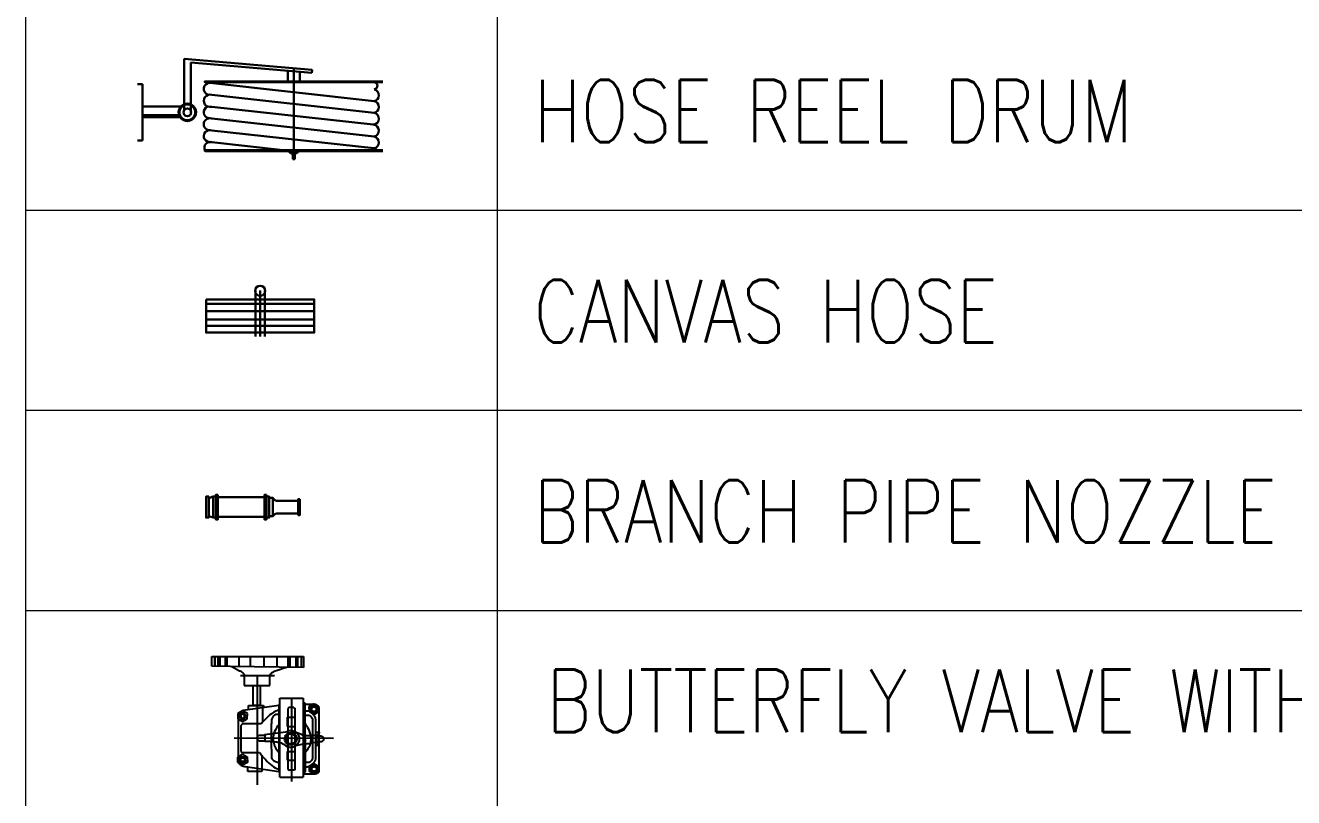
# Model space of a CAD drawing. Header units: millimetres. Extents: x -194958 to 83200, y -72620 to 64568.
# Drawn here: x -142246 to -136170, y -65842 to -62140 of the extents above; entities that cross this region are included whole.
import ezdxf
from ezdxf.enums import TextEntityAlignment as Align

# ---------------------------------------------------------------- set-up
doc = ezdxf.new("R2010")
doc.units = ezdxf.units.MM
doc.header["$LTSCALE"] = 200
doc.layers.add('_GD-P-LegendText&Table', color=7, linetype='Continuous', lineweight=15)
doc.layers.add('GD-M-FP-Fhs', color=1, linetype='Continuous', lineweight=30)
doc.layers.add('P', color=7, linetype='Continuous')
doc.styles.add('0177-OB-P-FF-B1-103$0$RINB-Romans', font='romans.shx', dxfattribs={"width": 0.8, "height": 2})
doc.styles.add('RINB-Romans', font='romans.shx', dxfattribs={"width": 0.8, "height": 2})

# ---------------------------------------------------------------- blocks, each defined once
blk = doc.blocks.new('0177-OB-P-FF-B1-103$0$Canvas hose')
for p, q in [((-70, -115.3), (-70, 115.3)), ((-54.3, -115.3), (-54.3, 115.3)), ((-36.4, -115.3), (-36.4, 115.3)), ((-22.9, -115.3), (-22.9, 115.3)), ((0, 10), (-98.5, 10)), ((0, 0), (-98.5, 0)), ((0, -10), (-98.5, -10))]:
    blk.add_line(p, q)
blk.add_lwpolyline([(-79.3, -115.3), (-79.3, 115.3), (-8.5, 115.3), (-8.5, -115.3)], close=True)
blk.add_circle((-97.8, 0), 10.7)
blk = doc.blocks.new('*U5043')
for p, q in [((-98.9, 200.1), (-98.9, 768)), ((-95.8, 200.1), (-95.8, 768)), ((-93.9, 215.3), (-35.5, 740.2)), ((-55.5, 221.3), (1.8, 740)), ((-17.8, 221.3), (39.2, 737.3)), ((19.9, 221.3), (77.7, 740.2)), ((57.7, 221.3), (115.1, 738.9)), ((120.8, 200.1), (120.8, 768)), ((123.9, 200.1), (123.9, 768)), ((-170.8, 133), (-135.8, 542.1)), ((-159.2, 154.5), (-126.4, 541)), ((-135.8, 542.1), (-126.4, 541)), ((-129.7, 502.5), (-98.9, 502.5)), ((128.9, 497.3), (123.9, 497.3)), ((128.9, 469.3), (128.9, 497.3)), ((133.8, 489.6), (128.9, 489.6)), ((133.8, 476.6), (133.8, 489.6)), ((150.1, 487.1), (133.8, 487.1)), ((150.1, 480.6), (150.1, 487.1)), ((-140.8, 484), (150.1, 483.9)), ((-129.8, 464.5), (-95.8, 464.5)), ((95.4, 221.3), (120.8, 449.3)), ((123.9, 469.3), (128.9, 469.3)), ((128.9, 476.6), (133.8, 476.6)), ((133.8, 480.6), (150.1, 480.6)), ((-5, 133), (-170.8, 133)), ((6.6, 154.5), (-159.2, 154.5)), ((-18.6, 0), (-18.6, 123)), ((9.3, 0), (9.3, 118.9)), ((15.5, 120.6), (15.5, 0)), ((-89.7, 0), (89.7, 0)), ((-89.7, -15.4), (-89.7, 0)), ((89.7, 0), (89.7, -15.5))]:
    blk.add_line(p, q)
for radius in [27.8, 25.3, 12.4]:
    blk.add_circle((0, 143.6), radius)
for centre, radius, start, end in [((-84.5, 739.3), 11.3, 7.6251, 179.1539), ((-54.5, 735.9), 19.4, 12.3738, 165.2553), ((-16.9, 736.3), 19, 11.0865, 168.744), ((20.5, 736.4), 19, 6.8899, 169.608), ((58.6, 735.8), 19.5, 11.5025, 175.6603), ((96.2, 736.3), 19, 7.0026, 169.0277), ((134.3, 735.8), 19.5, 134.1861, 171.6319), ((-74.7, 215.1), 19.3, 175.4765, 345.9382), ((-36.7, 215.7), 19.7, 161.9257, 16.7336), ((0.1, 215.3), 19.4, 199.7901, 350.3096), ((38.5, 215.4), 19.5, 161.8237, 344.3216), ((76, 215.2), 19.3, 160.8361, 11.529), ((113.5, 216.5), 18.8, 164.3264, 292.841), ((-97.4, 200.2), 1.57, 177.9628, 353.8782), ((122.3, 200.2), 1.57, 177.9628, 353.8782)]:
    blk.add_arc(centre, radius, start, end)
blk = doc.blocks.new('BRANCH PIPE')
for p, q in [((23, 34), (8.7, 28.9)), ((38.6, 31.9), (189, 31.9)), ((231.2, 20.2), (298.1, 20.2)), ((23, -34), (8.7, -28.9)), ((38.6, -31.9), (189, -31.9)), ((231.2, -20.2), (298.1, -20.2))]:
    blk.add_line(p, q)
for points in [[(8.7, 34), (8.7, -34), (0, -34), (0, 34)], [(38.6, 39.6), (38.6, -39.6), (31.5, -39.6), (31.5, 39.6)], [(196.1, 39.6), (196.1, -39.6), (189, -39.6), (189, 39.6)], [(303.9, 25.9), (303.9, -25.9), (298.1, -25.9), (298.1, 25.9)]]:
    blk.add_lwpolyline(points, close=True)
for points in [[(31.5, -34), (23, -34), (23, 34), (31.5, 34)], [(196.1, 34), (204.6, 34), (204.6, -34), (196.1, -34)], [(204.6, 29.7), (216.4, 29.7), (216.4, -29.7), (204.6, -29.7)]]:
    blk.add_lwpolyline(points)
for centre, start, end in [((231.8, 37.4), 206.7326, 271.8888), ((231.8, -37.4), 88.1112, 153.2674)]:
    blk.add_arc(centre, 17.2, start, end)
blk = doc.blocks.new('A$C53F569D6')
at = {"layer": 'P'}
for p, q in [((1.1, 47.4), (1.1, 307.4)), ((-146.8, 275.1), (-146.6, 276.1)), ((-146.8, 125.4), (-146.8, 275.1)), ((-146.6, 275.6), (-135.6, 282.3)), ((-146.6, 276.1), (-146.3, 277.2)), ((-146.3, 262.7), (-146.6, 275.6)), ((-146.3, 277.2), (-145.6, 278.4)), ((-146.1, 271.9), (-145.6, 273.8)), ((-145.6, 278.4), (-144.3, 279.6)), ((-145.6, 273.8), (-144.5, 275.8)), ((-144.5, 275.8), (-143.1, 277.3)), ((-144.3, 279.6), (-143.5, 280.1)), ((-143.5, 280.1), (-142.6, 280.7)), ((-143.1, 277.3), (-141.5, 278.7)), ((-142.6, 280.7), (-141.4, 281.2)), ((-142.6, 272.6), (-141.9, 274)), ((-141.9, 274), (-140.8, 275.2)), ((-141.5, 278.7), (-139.6, 279.8)), ((-141.4, 281.2), (-140, 281.6)), ((-140.8, 275.2), (-139.8, 276.1)), ((-140.1, 272.8), (-139.4, 273.6)), ((-140, 281.6), (-138.2, 281.7)), ((-139.8, 276.1), (-138.4, 276.8)), ((-139.6, 279.8), (-137.5, 280.5)), ((-139.4, 273.6), (-138.5, 274.3)), ((-138.5, 274.3), (-137.5, 274.9)), ((-138.4, 276.8), (-137, 277.3)), ((-138.2, 281.7), (-136.4, 281.7)), ((-137.5, 280.5), (-135.4, 280.7)), ((-137.5, 274.9), (-136.4, 275.2)), ((-137, 277.3), (-135.4, 277.5)), ((-136.4, 281.7), (-131.7, 281.7)), ((-136.4, 275.2), (-135.4, 275.2)), ((-135.6, 282.3), (-124.3, 275.9)), ((-135.4, 280.7), (-133.1, 280.5)), ((-135.4, 277.5), (-133.8, 277.3)), ((-135.4, 275.2), (-134.1, 275.2)), ((-134.1, 275.2), (-133.1, 274.9)), ((-133.8, 277.3), (-132.2, 276.8)), ((-133.1, 280.5), (-131, 279.8)), ((-133.1, 274.9), (-132.2, 274.3)), ((-132.2, 276.8), (-131, 276.1)), ((-132.2, 274.3), (-131.3, 273.6)), ((-131.7, 281.7), (-126.9, 281.7)), ((-131.3, 273.6), (-130.6, 272.8)), ((-131, 279.8), (-129.2, 278.7)), ((-131, 276.1), (-129.8, 275.2)), ((-129.8, 275.2), (-128.9, 274)), ((-129.2, 278.7), (-127.5, 277.3)), ((-128.9, 274), (-128.2, 272.6)), ((-127.5, 277.3), (-126.2, 275.8)), ((-126.9, 281.7), (-122.5, 281.7)), ((-126.2, 275.8), (-125.2, 273.8)), ((-125.2, 273.8), (-124.5, 271.9)), ((-124.3, 275.9), (-124.1, 263.1)), ((-122.5, 281.7), (-118.3, 281.7)), ((-118.3, 281.7), (-116.4, 281.7)), ((-116.4, 281.7), (-114.8, 281.7)), ((-114.8, 281.7), (-113.2, 281.7)), ((-113.8, 276.8), (-112.7, 278)), ((-113.2, 111.2), (-113.8, 276.8)), ((-113.2, 281.7), (-112, 281.7)), ((-112.7, 278), (-111.3, 278.9)), ((-112, 281.7), (-110.9, 281.7)), ((-111.3, 278.9), (-109.7, 280)), ((-110.9, 281.7), (-110.1, 281.7)), ((-110.1, 281.7), (-109.5, 281.7)), ((-109.4, 100.1), (-109.4, 289.6)), ((-53.4, 289.6), (-109.4, 289.6)), ((-81.4, 100.1), (-81.4, 299.7)), ((-53.4, 289.6), (-53.4, 100.1)), ((-52.3, 277.7), (-53.4, 278.4)), ((-51.6, 277.2), (-52.3, 277.7)), ((-50.9, 276.3), (-51.6, 277.2)), ((-50.7, 275.6), (-50.9, 276.3)), ((-50.7, 274.7), (-50.7, 275.6)), ((29.1, 263.6), (-50.7, 275.6)), ((-50.7, 274), (-50.7, 274.7)), ((-50.7, 272.9), (-50.7, 274)), ((-10.1, 236.2), (-10.1, 275.8)), ((-10.1, 275.8), (23.3, 275.8)), ((23.3, 275.8), (23.3, 264.3)), ((-146.5, 269.6), (-146.1, 271.9)), ((-146.1, 267.3), (-146.5, 269.6)), ((-135, 256.4), (-146.3, 262.7)), ((-145.6, 265.4), (-146.1, 267.3)), ((-144.5, 263.4), (-145.6, 265.4)), ((-143.1, 261.9), (-144.5, 263.4)), ((-143.1, 269.6), (-142.9, 271.2)), ((-142.9, 268), (-143.1, 269.6)), ((-141.5, 260.5), (-143.1, 261.9)), ((-142.9, 271.2), (-142.6, 272.6)), ((-142.6, 266.6), (-142.9, 268)), ((-141.9, 265.2), (-142.6, 266.6)), ((-140.8, 264.1), (-141.9, 265.2)), ((-139.6, 259.4), (-141.5, 260.5)), ((-141, 269.6), (-140.8, 270.7)), ((-140.8, 268.5), (-141, 269.6)), ((-141, 269.6), (-141, 269.6)), ((-140.8, 270.7), (-140.5, 271.9)), ((-140.5, 267.5), (-140.8, 268.5)), ((-139.8, 263.1), (-140.8, 264.1)), ((-140.5, 271.9), (-140.1, 272.8)), ((-140.1, 266.4), (-140.5, 267.5)), ((-139.4, 265.6), (-140.1, 266.4)), ((-138.4, 262.4), (-139.8, 263.1)), ((-138.4, 248.3), (-139.8, 245.2)), ((-139.8, 245.2), (-139.8, 243)), ((-137.5, 258.7), (-139.6, 259.4)), ((-138.5, 264.9), (-139.4, 265.6)), ((-137.5, 264.3), (-138.5, 264.9)), ((-137, 261.9), (-138.4, 262.4)), ((-136.8, 251.3), (-138.4, 248.3)), ((-136.4, 264.1), (-137.5, 264.3)), ((-135.4, 258.5), (-137.5, 258.7)), ((-135.4, 261.7), (-137, 261.9)), ((-135, 253.8), (-136.8, 251.3)), ((-135.4, 264), (-136.4, 264.1)), ((-134.1, 264.1), (-135.4, 264)), ((-133.8, 261.9), (-135.4, 261.7)), ((-133.1, 258.7), (-135.4, 258.5)), ((-124.1, 263.1), (-135, 256.4)), ((-133.1, 256.1), (-135, 253.8)), ((-133.1, 264.3), (-134.1, 264.1)), ((-132.2, 262.4), (-133.8, 261.9)), ((-132.2, 264.9), (-133.1, 264.3)), ((-131, 259.4), (-133.1, 258.7)), ((-131, 258), (-133.1, 256.1)), ((-131.3, 265.6), (-132.2, 264.9)), ((-131, 263.1), (-132.2, 262.4)), ((-131.7, 242.7), (-131.5, 243.8)), ((-131.5, 243.8), (-131.3, 244.5)), ((-130.6, 266.4), (-131.3, 265.6)), ((-131.3, 244.5), (-130.8, 246.2)), ((-129.8, 264.1), (-131, 263.1)), ((-129.2, 260.5), (-131, 259.4)), ((-128.7, 259.6), (-131, 258)), ((-130.8, 246.2), (-129.9, 248.3)), ((-130.6, 272.8), (-130.1, 271.9)), ((-130.1, 267.5), (-130.6, 266.4)), ((-130.1, 271.9), (-129.9, 270.7)), ((-129.9, 268.5), (-130.1, 267.5)), ((-129.9, 270.7), (-129.8, 269.6)), ((-129.8, 269.6), (-129.9, 268.5)), ((-129.9, 248.3), (-128.7, 250.3)), ((-128.9, 265.2), (-129.8, 264.1)), ((-127.5, 261.9), (-129.2, 260.5)), ((-128.2, 266.6), (-128.9, 265.2)), ((-126.6, 261), (-128.7, 259.6)), ((-128.7, 250.3), (-126.9, 252)), ((-128.2, 272.6), (-127.6, 271.2)), ((-127.6, 268), (-128.2, 266.6)), ((-127.6, 271.2), (-127.5, 269.6)), ((-127.5, 269.6), (-127.6, 268)), ((-126.2, 263.4), (-127.5, 261.9)), ((-126.9, 252), (-124.8, 253.4)), ((-124.5, 262), (-126.6, 261)), ((-125.2, 265.4), (-126.2, 263.4)), ((-124.5, 267.3), (-125.2, 265.4)), ((-124.8, 253.4), (-123.6, 253.8)), ((-124.5, 271.9), (-124.3, 269.6)), ((-124.3, 269.6), (-124.5, 267.3)), ((-122.4, 262.9), (-124.5, 262)), ((-123.6, 253.8), (-122.2, 254)), ((-120.4, 263.6), (-122.4, 262.9)), ((-122.2, 254), (-119.6, 254.1)), ((-118.7, 264.1), (-120.4, 263.6)), ((-119.6, 254.1), (-117.4, 254.3)), ((-117.1, 264.7), (-118.7, 264.1)), ((-117.4, 254.3), (-116, 254.3)), ((-115.7, 264.9), (-117.1, 264.7)), ((-116, 254.3), (-115.2, 254.3)), ((-114.8, 265), (-115.7, 264.9)), ((-115.2, 254.3), (-114.3, 254.1)), ((-113.9, 265), (-114.8, 265)), ((-89.6, 269.6), (-89.1, 271)), ((-89.6, 125.9), (-89.6, 269.6)), ((-89.4, 227.8), (-89.4, 248.3)), ((-72, 248.3), (-89.4, 248.3)), ((-89.1, 271), (-88.2, 272.1)), ((-88.2, 272.1), (-87.3, 272.2)), ((-87.3, 272.2), (-86.3, 272.4)), ((-86.3, 272.4), (-85, 272.6)), ((-85, 272.6), (-83.3, 272.6)), ((-83.3, 272.6), (-79.8, 272.6)), ((-79.8, 272.6), (-78.2, 272.6)), ((-78.2, 272.6), (-76.8, 272.4)), ((-76.8, 272.4), (-75.9, 272.4)), ((-74.7, 272.1), (-75.7, 272.2)), ((-73.8, 271.7), (-74.7, 272.1)), ((-73.3, 271.2), (-73.8, 271.7)), ((-72.7, 270.5), (-73.3, 271.2)), ((-72.2, 269.2), (-72.7, 270.5)), ((-72.2, 268.5), (-72.2, 269.2)), ((-72.2, 267.3), (-72.2, 268.5)), ((-72.2, 265.6), (-72.2, 267.3)), ((-72.2, 262.9), (-72.2, 265.6)), ((-72.2, 259.9), (-72.2, 262.9)), ((-72.2, 256.2), (-72.2, 259.9)), ((-72.2, 252), (-72.2, 256.2)), ((-72.2, 247.4), (-72.2, 252)), ((-72.2, 242.5), (-72.2, 247.4)), ((-72, 248.3), (-72, 227.8)), ((-50.7, 271.9), (-50.7, 272.9)), ((-50.7, 269.1), (-50.7, 271.9)), ((-46.5, 268.7), (-50.7, 270.1)), ((-50.7, 265.7), (-50.7, 269.1)), ((-50.7, 261.7), (-50.7, 265.7)), ((-50.7, 257.1), (-50.7, 261.7)), ((-50.7, 252), (-50.7, 257.1)), ((-47.9, 253.4), (-50.7, 253.8)), ((-50.7, 246.6), (-50.7, 252)), ((-50.7, 240.6), (-50.7, 246.6)), ((-45.4, 252.7), (-47.9, 253.4)), ((-42.3, 266.6), (-46.5, 268.7)), ((-43.2, 252), (-45.4, 252.7)), ((-41.2, 251.1), (-43.2, 252)), ((-38.2, 264.1), (-42.3, 266.6)), ((-39.6, 250.1), (-41.2, 251.1)), ((-38.1, 249.2), (-39.6, 250.1)), ((-34.2, 261.3), (-38.2, 264.1)), ((-36.8, 248), (-38.1, 249.2)), ((-36, 246.9), (-36.8, 248)), ((-34.4, 245), (-36, 246.9)), ((-33.5, 243.2), (-34.4, 245)), ((-30.1, 258.2), (-34.2, 261.3)), ((-33.1, 242.5), (-33.5, 243.2)), ((-26.5, 254.8), (-30.1, 258.2)), ((-22.8, 251.5), (-26.5, 254.8)), ((-19.4, 248), (-22.8, 251.5)), ((-16.4, 244.5), (-19.4, 248)), ((-13.6, 241.3), (-16.4, 244.5)), ((24.5, 253.8), (35.8, 260.3)), ((24.7, 240.8), (24.5, 253.8)), ((28.4, 247.4), (28.6, 248.9)), ((28.6, 246), (28.4, 247.4)), ((28.6, 248.9), (28.9, 250.3)), ((28.9, 244.6), (28.6, 246)), ((28.9, 250.3), (29.6, 251.5)), ((29.6, 243.4), (28.9, 244.6)), ((31.7, 263.3), (29.1, 263.6)), ((29.6, 251.5), (30.5, 252.5)), ((30.5, 242.2), (29.6, 243.4)), ((30.5, 252.5), (31.6, 253.4)), ((31, 248.3), (31.4, 249.2)), ((31, 247.4), (31, 248.3)), ((31, 246.4), (31, 247.4)), ((31.4, 245.7), (31, 246.4)), ((31.4, 249.2), (32.4, 250.6)), ((32.4, 244.1), (31.4, 245.7)), ((31.6, 253.4), (32.8, 254.1)), ((34.2, 262.7), (31.7, 263.3)), ((32.4, 250.6), (33.9, 251.7)), ((33.9, 243.2), (32.4, 244.1)), ((32.8, 254.1), (34.2, 254.5)), ((33.9, 251.7), (34.7, 252)), ((34.7, 242.9), (33.9, 243.2)), ((36.3, 262), (34.2, 262.7)), ((34.2, 254.5), (35.6, 254.7)), ((34.7, 252), (35.6, 252)), ((35.6, 254.7), (37, 254.5)), ((35.6, 252), (36.5, 252)), ((35.8, 260.3), (46.9, 253.8)), ((38.2, 261.2), (36.3, 262)), ((36.5, 252), (37.4, 251.7)), ((37.4, 243.2), (36.5, 242.9)), ((37, 254.5), (38.4, 254.1)), ((37.4, 251.7), (39, 250.6)), ((39, 244.1), (37.4, 243.2)), ((39.8, 260.3), (38.2, 261.2)), ((38.4, 254.1), (39.7, 253.4)), ((39, 250.6), (39.8, 249.2)), ((39.8, 245.7), (39, 244.1)), ((39.7, 253.4), (40.7, 252.5)), ((41.2, 259.2), (39.8, 260.3)), ((39.8, 249.2), (40.2, 248.3)), ((40.2, 246.4), (39.8, 245.7)), ((40.2, 248.3), (40.2, 247.4)), ((40.2, 247.4), (40.2, 246.4)), ((40.7, 252.5), (41.6, 251.5)), ((41.6, 243.4), (40.7, 242.2)), ((42.5, 258.2), (41.2, 259.2)), ((41.6, 251.5), (42.3, 250.3)), ((42.3, 244.6), (41.6, 243.4)), ((42.3, 250.3), (42.8, 248.9)), ((42.8, 246), (42.3, 244.6)), ((43.5, 257.1), (42.5, 258.2)), ((42.8, 248.9), (42.8, 247.4)), ((42.8, 247.4), (42.8, 246)), ((45.1, 255.2), (43.5, 257.1)), ((46, 253.6), (45.1, 255.2)), ((46.5, 252.5), (46, 253.6)), ((46.7, 251.8), (46.5, 252.5)), ((46.7, 251), (46.7, 251.8)), ((46.7, 249.7), (46.7, 251)), ((46.7, 248), (46.7, 249.7)), ((46.7, 245.9), (46.7, 248)), ((46.7, 243.4), (46.7, 245.9)), ((46.7, 240.4), (46.7, 243.4)), ((46.9, 253.8), (47, 240.9)), ((-147, 212.1), (-148.4, 213.2)), ((-148.4, 213.2), (-139.4, 213.2)), ((-139.8, 243), (-139.8, 240.8)), ((-139.8, 240.8), (-139.8, 238.3)), ((-139.8, 238.3), (-139.8, 235.5)), ((-139.8, 235.5), (-139.8, 232.5)), ((-139.8, 232.5), (-139.8, 229.3)), ((-139.8, 229.3), (-139.8, 222.3)), ((-139.8, 222.3), (-139.8, 214.9)), ((-139.8, 214.9), (-139.8, 207)), ((-131.9, 237.6), (-131.7, 239.4)), ((-131.9, 235.5), (-131.9, 237.6)), ((-131.9, 233), (-131.9, 235.5)), ((-131.9, 230.4), (-131.9, 233)), ((-131.9, 227.6), (-131.9, 230.4)), ((-131.9, 224.4), (-131.9, 227.6)), ((-131.9, 221.1), (-131.9, 224.4)), ((-131.9, 217.6), (-131.9, 221.1)), ((-131.9, 210.2), (-131.9, 217.6)), ((-131.7, 242), (-131.7, 242.7)), ((-131.7, 240.8), (-131.7, 242)), ((-131.7, 239.4), (-131.7, 240.8)), ((-125, 212.3), (-124, 215.4)), ((-124, 215.4), (-122.4, 218.4)), ((-122.4, 218.4), (-120.8, 221.6)), ((-120.8, 221.6), (-118.7, 224.8)), ((-118.7, 224.8), (-116.4, 227.9)), ((-116.4, 227.9), (-113.8, 230.9)), ((-92.3, 213.3), (-105.7, 210.5)), ((-93.8, 212.1), (-90.9, 214.6)), ((-90.9, 214.6), (-87.3, 216.5)), ((-72, 227.8), (-89.4, 227.8)), ((-87.3, 216.5), (-85.4, 217.2)), ((-85.4, 217.2), (-83.5, 217.6)), ((-83.5, 217.6), (-81.5, 217.9)), ((-81.5, 217.9), (-79.4, 218.1)), ((-79.4, 218.1), (-77.3, 217.9)), ((-77.3, 217.9), (-75.2, 217.6)), ((-75.2, 217.6), (-73.3, 217.2)), ((-73.3, 217.2), (-71.3, 216.5)), ((-72.2, 237.1), (-72.2, 242.5)), ((-72.2, 231.4), (-72.2, 237.1)), ((-72.2, 225.5), (-72.2, 231.4)), ((-72.2, 219.3), (-72.2, 225.5)), ((-72.2, 213), (-72.2, 219.3)), ((-72.2, 200), (-72.2, 213)), ((-71.3, 216.5), (-67.6, 214)), ((-64.8, 211.9), (-67.6, 214)), ((-50.7, 234.3), (-50.7, 240.6)), ((-50.7, 227.8), (-50.7, 234.3)), ((-48.1, 226.9), (-50.7, 230.2)), ((-50.7, 221.1), (-50.7, 227.8)), ((-50.7, 214), (-50.7, 221.1)), ((-50.7, 199.8), (-50.7, 214)), ((-45.8, 223.5), (-48.1, 226.9)), ((-43.7, 220.2), (-45.8, 223.5)), ((-42.1, 217), (-43.7, 220.2)), ((-40.5, 213.9), (-42.1, 217)), ((-39.5, 210.7), (-40.5, 213.9)), ((-33, 241.5), (-33.1, 242.5)), ((-33, 240.6), (-33, 241.5)), ((-33, 239.7), (-33, 240.6)), ((-33, 238.5), (-33, 239.7)), ((-33, 236.9), (-33, 238.5)), ((-33, 235), (-33, 236.9)), ((-33, 232.7), (-33, 235)), ((-33, 230.2), (-33, 232.7)), ((-33, 227.6), (-33, 230.2)), ((-33, 224.8), (-33, 227.6)), ((-32.8, 218.4), (-33, 224.8)), ((-32.8, 211.8), (-32.8, 218.4)), ((-11, 238.3), (-13.6, 241.3)), ((-9, 235.7), (-11, 238.3)), ((-7.3, 233.4), (-9, 235.7)), ((-6.1, 231.6), (-7.3, 233.4)), ((-5.2, 230.6), (-6.1, 231.6)), ((-4.7, 230.2), (-5.2, 230.6)), ((-3.6, 230.2), (-4.7, 230.2)), ((-2, 230.2), (-3.6, 230.2)), ((0.1, 230.2), (-2, 230.2)), ((2.7, 230.2), (0.1, 230.2)), ((5.5, 230.2), (2.7, 230.2)), ((8.5, 230.2), (5.5, 230.2)), ((11.9, 230.4), (8.5, 230.2)), ((18.6, 230.4), (11.9, 230.4)), ((21.7, 230.4), (18.6, 230.4)), ((24.9, 230.4), (21.7, 230.4)), ((35.8, 234.4), (24.7, 240.8)), ((27.7, 230.4), (24.9, 230.4)), ((30.2, 230.2), (27.7, 230.4)), ((32.1, 230.2), (30.2, 230.2)), ((31.6, 241.3), (30.5, 242.2)), ((32.8, 240.8), (31.6, 241.3)), ((33.7, 230.2), (32.1, 230.2)), ((34.2, 240.2), (32.8, 240.8)), ((35.8, 230), (33.7, 230.2)), ((35.6, 240.1), (34.2, 240.2)), ((35.6, 242.9), (34.7, 242.9)), ((36.5, 242.9), (35.6, 242.9)), ((37, 240.2), (35.6, 240.1)), ((47, 240.9), (35.8, 234.4)), ((37.4, 229.5), (35.8, 230)), ((38.4, 240.8), (37, 240.2)), ((38.6, 229), (37.4, 229.5)), ((39.7, 241.3), (38.4, 240.8)), ((39.3, 228.3), (38.6, 229)), ((39.7, 227.6), (39.3, 228.3)), ((40.7, 242.2), (39.7, 241.3)), ((39.8, 226.3), (39.7, 227.6)), ((39.8, 225.3), (39.8, 226.3)), ((39.8, 224.2), (39.8, 225.3)), ((39.8, 223.2), (39.8, 224.2)), ((39.8, 221.8), (39.8, 223.2)), ((39.8, 220.2), (39.8, 221.8)), ((39.8, 218.4), (39.8, 220.2)), ((39.8, 214.6), (39.8, 218.4)), ((39.8, 210.2), (39.8, 214.6)), ((46.5, 230), (46.7, 233.7)), ((46.5, 226), (46.5, 230)), ((46.5, 221.8), (46.5, 226)), ((46.5, 213), (46.5, 221.8)), ((46.5, 203.8), (46.5, 213)), ((46.7, 237.2), (46.7, 240.4)), ((46.7, 233.7), (46.7, 237.2)), ((56.4, 195.2), (-182.1, 195.9)), ((-158.1, 197.7), (-157.7, 199.6)), ((-157.7, 195.6), (-158.1, 197.7)), ((-157.7, 199.6), (-157, 201.4)), ((-157, 193.8), (-157.7, 195.6)), ((-157, 201.4), (-156.3, 202.3)), ((-156.1, 192.6), (-157, 193.8)), ((-156.3, 202.3), (-155.4, 203.1)), ((-154.9, 191.4), (-156.1, 192.6)), ((-155.4, 203.1), (-154.4, 203.8)), ((-153.7, 190.7), (-154.9, 191.4)), ((-154.4, 203.8), (-153.1, 204.5)), ((-152.8, 190.1), (-153.7, 190.7)), ((-153.1, 204.5), (-151.4, 204.5)), ((-151.7, 189.8), (-152.8, 190.1)), ((-139.6, 189.8), (-151.7, 189.8)), ((-151.4, 204.5), (-149.3, 204.5)), ((-149.3, 204.5), (-144.9, 204.5)), ((-148, 181.7), (-147.3, 182.6)), ((-147.3, 182.6), (-146.5, 183.6)), ((-145.6, 210.9), (-147, 212.1)), ((-146.5, 183.6), (-145.6, 184.9)), ((-143.6, 208.2), (-145.6, 210.9)), ((-145.6, 184.9), (-144.7, 186.4)), ((-144.9, 204.5), (-142.8, 204.5)), ((-144.7, 186.4), (-143.6, 188.4)), ((-142.1, 205.6), (-143.6, 208.2)), ((-143.6, 188.4), (-142.6, 190.5)), ((-142.8, 204.5), (-141, 204.5)), ((-142.6, 190.5), (-141.9, 192.8)), ((-141.2, 203), (-142.1, 205.6)), ((-132.2, 206.5), (-141.9, 204.9)), ((-141.9, 192.8), (-141.2, 195.2)), ((-140.8, 200.3), (-141.2, 203)), ((-141.2, 195.2), (-140.8, 197.7)), ((-141, 204.5), (-139.8, 204.5)), ((-140.8, 197.7), (-140.8, 200.3)), ((-139.8, 207), (-139.8, 199.1)), ((-139.8, 199.1), (-139.8, 191.2)), ((-139.8, 191.2), (-139.8, 183.4)), ((-139.8, 183.4), (-139.8, 176.2)), ((-134.5, 188.9), (-139.4, 188.5)), ((-129.9, 189.1), (-134.5, 188.9)), ((-131.5, 206.7), (-132.2, 206.5)), ((-131.9, 202.4), (-131.9, 210.2)), ((-131.9, 194.5), (-131.9, 202.4)), ((-131.9, 186.8), (-131.9, 194.5)), ((-131.9, 179.4), (-131.9, 186.8)), ((-130.8, 206.8), (-131.5, 206.7)), ((-129.6, 207), (-130.8, 206.8)), ((-126.1, 189.1), (-129.9, 189.1)), ((-128.3, 207.4), (-129.6, 207)), ((-126.8, 207.5), (-128.3, 207.4)), ((-127.3, 200.1), (-126.9, 203.1)), ((-127.3, 197.2), (-127.3, 200.1)), ((-127.1, 194.3), (-127.3, 197.2)), ((-126.4, 188.7), (-127.1, 194.3)), ((-126.9, 203.1), (-126.6, 206.1)), ((-123.4, 208.2), (-126.8, 207.5)), ((-126.6, 206.1), (-125.9, 209.1)), ((-125.2, 183.6), (-126.4, 188.7)), ((-122.7, 189.2), (-126.1, 189.1)), ((-125.9, 209.1), (-125, 212.3)), ((-123.6, 178.7), (-125.2, 183.6)), ((-119.7, 208.8), (-123.4, 208.2)), ((-119.7, 189.2), (-122.7, 189.2)), ((-116, 209.3), (-119.7, 208.8)), ((-117.1, 189.1), (-119.7, 189.2)), ((-114.8, 188.9), (-117.1, 189.1)), ((-112.5, 209.8), (-116, 209.3)), ((-112.9, 188.7), (-114.8, 188.9)), ((-111.3, 188.5), (-112.9, 188.7)), ((-111.1, 209.8), (-112.5, 209.8)), ((-109.9, 188.2), (-111.3, 188.5)), ((-109.9, 210), (-111.1, 209.8)), ((-107.6, 210), (-109.9, 210)), ((-108.7, 187.8), (-109.9, 188.2)), ((-107.8, 187.5), (-108.7, 187.8)), ((-106, 186.8), (-107.8, 187.5)), ((-105.7, 210.5), (-107.6, 210)), ((-104.4, 186.1), (-106, 186.8)), ((-103.6, 185.6), (-104.4, 186.1)), ((-102.5, 184.7), (-103.6, 185.6)), ((-81.4, 177.1), (-103, 185.1)), ((-99.8, 197.5), (-99.6, 199.6)), ((-99.6, 195.4), (-99.8, 197.5)), ((-99.8, 197.5), (-99.8, 197.5)), ((-99.6, 199.6), (-99.5, 201.7)), ((-99.5, 193.5), (-99.6, 195.4)), ((-99.5, 201.7), (-98.9, 203.7)), ((-98.9, 191.5), (-99.5, 193.5)), ((-98.9, 203.7), (-98.2, 205.6)), ((-98.2, 189.6), (-98.9, 191.5)), ((-98.2, 205.6), (-96.3, 208.9)), ((-96.3, 186.1), (-98.2, 189.6)), ((-96.3, 208.9), (-93.8, 212.1)), ((-93.8, 183.1), (-96.3, 186.1)), ((-93.8, 197.5), (-93.7, 200.5)), ((-93.7, 194.7), (-93.8, 197.5)), ((-93.8, 197.5), (-93.8, 197.5)), ((-90.9, 180.6), (-93.8, 183.1)), ((-93.7, 200.5), (-92.8, 203.3)), ((-92.8, 191.9), (-93.7, 194.7)), ((-92.8, 203.3), (-91.4, 205.8)), ((-91.4, 189.4), (-92.8, 191.9)), ((-91.6, 197.5), (-91.4, 200)), ((-91.4, 195), (-91.6, 197.5)), ((-91.6, 197.5), (-91.6, 197.5)), ((-91.4, 205.8), (-89.6, 207.9)), ((-91.4, 200), (-90.7, 202.3)), ((-90.7, 192.8), (-91.4, 195)), ((-89.6, 187.3), (-91.4, 189.4)), ((-90.7, 202.3), (-89.4, 204.4)), ((-89.4, 190.7), (-90.7, 192.8)), ((-89.6, 207.9), (-87.5, 209.6)), ((-87.5, 185.6), (-89.6, 187.3)), ((-89.4, 204.4), (-88, 206.1)), ((-88, 188.9), (-89.4, 190.7)), ((-88, 206.1), (-86.3, 207.7)), ((-86.3, 187.5), (-88, 188.9)), ((-87.5, 209.6), (-85, 211)), ((-85, 184.1), (-87.5, 185.6)), ((-86.3, 207.7), (-84.2, 208.8)), ((-84.2, 186.3), (-86.3, 187.5)), ((-85, 211), (-82.2, 211.9)), ((-82.2, 183.3), (-85, 184.1)), ((-84.2, 208.8), (-81.9, 209.5)), ((-81.9, 185.6), (-84.2, 186.3)), ((-82.2, 211.9), (-79.4, 212.1)), ((-79.4, 182.9), (-82.2, 183.3)), ((-81.9, 209.5), (-79.4, 209.8)), ((-79.4, 185.4), (-81.9, 185.6)), ((-79.4, 212.1), (-76.4, 211.9)), ((-79.4, 209.8), (-77, 209.5)), ((-77, 185.6), (-79.4, 185.4)), ((-76.4, 183.3), (-79.4, 182.9)), ((-77, 209.5), (-74.5, 208.8)), ((-74.5, 186.3), (-77, 185.6)), ((-76.4, 211.9), (-73.6, 211)), ((-73.6, 184.1), (-76.4, 183.3)), ((-74.5, 208.8), (-72.6, 207.7)), ((-72.6, 187.5), (-74.5, 186.3)), ((-73.6, 211), (-71.2, 209.6)), ((-71.2, 185.6), (-73.6, 184.1)), ((-72.6, 207.7), (-70.8, 206.1)), ((-70.8, 188.9), (-72.6, 187.5)), ((-72.2, 187.1), (-72.2, 200)), ((-72.2, 174.5), (-72.2, 187.1)), ((-71.8, 205.6), (-71.1, 203.7)), ((-71.1, 191.5), (-71.8, 189.6)), ((-71.2, 209.6), (-69, 207.9)), ((-69, 187.3), (-71.2, 185.6)), ((-71.1, 203.7), (-70.6, 201.7)), ((-70.6, 193.5), (-71.1, 191.5)), ((-70.8, 206.1), (-69.2, 204.4)), ((-69.2, 190.7), (-70.8, 188.9)), ((-70.6, 201.7), (-70.2, 199.6)), ((-70.2, 195.4), (-70.6, 193.5)), ((-70.2, 199.6), (-70.1, 197.5)), ((-70.1, 197.5), (-70.2, 195.4)), ((-69.2, 204.4), (-68.2, 202.3)), ((-68.2, 192.8), (-69.2, 190.7)), ((-69, 207.9), (-67.3, 205.8)), ((-67.3, 189.4), (-69, 187.3)), ((-68.2, 202.3), (-67.5, 200)), ((-67.5, 195), (-68.2, 192.8)), ((-16.8, 186.8), (-68, 180.6)), ((-67.5, 200), (-67.1, 197.5)), ((-67.1, 197.5), (-67.5, 195)), ((-67.3, 205.8), (-65.9, 203.3)), ((-65.9, 191.9), (-67.3, 189.4)), ((-65.9, 203.3), (-65, 200.5)), ((-65, 194.7), (-65.9, 191.9)), ((-65, 200.5), (-64.8, 197.5)), ((-64.8, 197.5), (-65, 194.7)), ((-62, 210), (-64.8, 211.9)), ((-59.2, 208.4), (-62, 210)), ((-56.2, 207), (-59.2, 208.4)), ((-52.8, 206), (-56.2, 207)), ((-50.9, 205.6), (-52.8, 206)), ((-48.4, 205.2), (-50.9, 205.6)), ((-50.7, 185.6), (-50.7, 199.8)), ((-50.7, 178.5), (-50.7, 185.6)), ((-46, 204.9), (-48.4, 205.2)), ((-43.2, 204.5), (-46, 204.9)), ((-37.2, 204), (-43.2, 204.5)), ((-40.9, 179.4), (-39.3, 183.6)), ((-38.6, 207.7), (-39.5, 210.7)), ((-39.3, 183.6), (-38.1, 188.4)), ((-37.9, 204.7), (-38.6, 207.7)), ((-38.1, 188.4), (-37.4, 193.5)), ((-37.5, 201.7), (-37.9, 204.7)), ((-37.4, 198.9), (-37.5, 201.7)), ((-37.4, 193.5), (-37.4, 198.9)), ((-31.2, 203.5), (-37.2, 204)), ((-32.8, 204.5), (-32.8, 211.8)), ((-32.8, 197.2), (-32.8, 204.5)), ((-32.8, 190), (-32.8, 197.2)), ((-32.8, 182.7), (-32.8, 190)), ((-32.8, 176.1), (-32.8, 182.7)), ((-28.4, 203.3), (-31.2, 203.5)), ((-25.8, 203.1), (-28.4, 203.3)), ((-23.3, 203), (-25.8, 203.1)), ((-21.2, 202.8), (-23.3, 203)), ((-19.4, 202.8), (-21.2, 202.8)), ((-18, 202.6), (-19.4, 202.8)), ((-17, 202.6), (-18, 202.6)), ((-17, 188.2), (-17, 202.8)), ((-17, 202.8), (-5.2, 202.8)), ((-16.6, 188.2), (-17, 188.2)), ((-17, 188.2), (-17, 188.2)), ((-15.6, 188.2), (-16.6, 188.2)), ((-14, 188.2), (-15.6, 188.2)), ((-12.2, 188.2), (-14, 188.2)), ((-10.3, 188.2), (-12.2, 188.2)), ((-8.5, 188.2), (-10.3, 188.2)), ((-7.1, 188.2), (-8.5, 188.2)), ((-6.2, 188.2), (-7.1, 188.2)), ((-5.5, 188.2), (-6.2, 188.2)), ((-4.5, 188.2), (-5.5, 188.2)), ((-5.2, 202.8), (-4.3, 202.6)), ((-3.2, 188.5), (-4.5, 188.2)), ((-4.3, 202.6), (-3.4, 202.3)), ((-3.4, 202.3), (-2.2, 201.7)), ((-2.2, 189.1), (-3.2, 188.5)), ((-2.2, 201.7), (-1.1, 200.9)), ((-1.1, 190), (-2.2, 189.1)), ((-1.1, 200.9), (-0.3, 199.4)), ((-0.1, 191.2), (-1.1, 190)), ((-0.3, 199.4), (0.4, 197.5)), ((0.4, 192.8), (-0.1, 191.2)), ((0.4, 197.5), (0.6, 195)), ((0.6, 195), (0.4, 192.8)), ((39.8, 205.4), (39.8, 210.2)), ((39.8, 200.3), (39.8, 205.4)), ((39.8, 190.3), (39.8, 200.3)), ((39.8, 185.4), (39.8, 190.3)), ((39.8, 180.8), (39.8, 185.4)), ((46.5, 194.3), (46.5, 203.8)), ((46.5, 185), (46.5, 194.3)), ((46.5, 176.1), (46.5, 185)), ((-139.6, 181.7), (-148, 181.7)), ((-139.8, 176.2), (-139.8, 172.9)), ((-139.8, 172.9), (-139.8, 169.6)), ((-139.8, 169.6), (-139.8, 166.6)), ((-139.8, 166.6), (-139.8, 163.8)), ((-139.8, 163.8), (-139.8, 161.1)), ((-139.8, 161.1), (-139.8, 158.8)), ((-139.8, 158.8), (-139.8, 156.7)), ((-139.8, 156.7), (-139.8, 155.1)), ((-139.8, 155.1), (-139.8, 153.7)), ((-139.8, 153.7), (-139.8, 152.7)), ((-139.8, 152.7), (-139.8, 152)), ((-139.8, 152), (-139.4, 150.6)), ((-131.9, 172.4), (-131.9, 179.4)), ((-131.9, 169.2), (-131.9, 172.4)), ((-131.9, 166), (-131.9, 169.2)), ((-131.9, 163.4), (-131.9, 166)), ((-131.9, 160.8), (-131.9, 163.4)), ((-131.9, 158.5), (-131.9, 160.8)), ((-131.9, 156.5), (-131.9, 158.5)), ((-131.9, 155), (-131.9, 156.5)), ((-131.7, 153.7), (-131.9, 155)), ((-131.5, 151.8), (-131.7, 153.7)), ((-121.7, 174.3), (-123.6, 178.7)), ((-119.9, 170.4), (-121.7, 174.3)), ((-118, 167.3), (-119.9, 170.4)), ((-116.4, 164.5), (-118, 167.3)), ((-115, 162.5), (-116.4, 164.5)), ((-114.5, 161.8), (-115, 162.5)), ((-113.8, 160.9), (-114.5, 161.8)), ((-87.3, 178.7), (-90.9, 180.6)), ((-89.4, 145.5), (-89.4, 167.4)), ((-71.9, 167.4), (-89.4, 167.4)), ((-85.4, 178), (-87.3, 178.7)), ((-83.5, 177.5), (-85.4, 178)), ((-81.5, 177.1), (-83.5, 177.5)), ((-79.4, 177.1), (-81.5, 177.1)), ((-77.3, 177.1), (-79.4, 177.1)), ((-75.2, 177.5), (-77.3, 177.1)), ((-73.3, 178), (-75.2, 177.5)), ((-71.3, 178.7), (-73.3, 178)), ((-72.2, 168.3), (-72.2, 174.5)), ((-72.2, 162.5), (-72.2, 168.3)), ((-72.2, 156.9), (-72.2, 162.5)), ((-72.2, 151.8), (-72.2, 156.9)), ((-71.9, 167.4), (-71.9, 145.5)), ((-68, 180.6), (-71.3, 178.7)), ((-50.7, 171.7), (-50.7, 178.5)), ((-50.7, 165), (-50.7, 171.7)), ((-50.7, 164.3), (-49.5, 165.5)), ((-50.7, 158.5), (-50.7, 165)), ((-50.7, 152.3), (-50.7, 158.5)), ((-50.7, 146.7), (-50.7, 152.3)), ((-49.5, 165.5), (-48.1, 167.3)), ((-48.1, 167.3), (-46.5, 169.4)), ((-46.5, 169.4), (-44.6, 172.2)), ((-44.6, 172.2), (-42.6, 175.5)), ((-42.6, 175.5), (-40.9, 179.4)), ((-33.5, 151.6), (-33.1, 153.9)), ((-33.1, 153.9), (-33, 156.5)), ((-33, 159.9), (-32.8, 162)), ((-33, 158.1), (-33, 159.9)), ((-33, 156.5), (-33, 158.1)), ((-32.8, 169.9), (-32.8, 176.1)), ((-32.8, 167.1), (-32.8, 169.9)), ((-32.8, 164.5), (-32.8, 167.1)), ((-32.8, 162), (-32.8, 164.5)), ((-17.8, 151.1), (-13.4, 155.8)), ((-13.4, 155.8), (-8.7, 161.1)), ((-11.7, 122.6), (-11.7, 156.9)), ((-8.7, 161.1), (34.2, 161.1)), ((35.8, 156), (24.7, 149.7)), ((34.2, 161.1), (35.1, 161.3)), ((35.1, 161.3), (36, 161.5)), ((47, 149.5), (35.8, 156)), ((36, 161.5), (37, 162)), ((37, 162), (38.1, 163)), ((38.1, 163), (39, 164.3)), ((39, 164.3), (39.7, 166.2)), ((39.7, 166.2), (39.8, 168.7)), ((39.8, 176.8), (39.8, 180.8)), ((39.8, 173.2), (39.8, 176.8)), ((39.8, 171.8), (39.8, 173.2)), ((39.8, 170.4), (39.8, 171.8)), ((39.8, 169.4), (39.8, 170.4)), ((39.8, 168.7), (39.8, 169.4)), ((46.5, 171.8), (46.5, 176.1)), ((46.5, 167.8), (46.5, 171.8)), ((46.5, 163.9), (46.5, 167.8)), ((46.5, 160.4), (46.5, 163.9)), ((46.5, 157.1), (46.5, 160.4)), ((46.5, 154.1), (46.5, 157.1)), ((46.5, 151.4), (46.5, 154.1)), ((-146.8, 123.8), (-146.8, 125.4)), ((-146.5, 122.4), (-146.8, 123.8)), ((-145.4, 120), (-146.5, 122.4)), ((-146.3, 132.5), (-135.4, 139)), ((-146.1, 119.4), (-146.3, 132.5)), ((-146.1, 126.5), (-145.9, 128.6)), ((-145.9, 124.2), (-146.1, 126.5)), ((-145.9, 128.6), (-145.2, 130.7)), ((-145.2, 122.1), (-145.9, 124.2)), ((-145.2, 130.7), (-144.2, 132.6)), ((-144.2, 120.3), (-145.2, 122.1)), ((-144.2, 132.6), (-142.9, 134.2)), ((-142.9, 134.2), (-141.4, 135.6)), ((-142.9, 126.5), (-142.8, 128.1)), ((-142.8, 124.9), (-142.9, 126.5)), ((-142.8, 128.1), (-142.2, 129.5)), ((-142.2, 123.3), (-142.8, 124.9)), ((-142.2, 129.5), (-141.5, 130.9)), ((-141.5, 122.1), (-142.2, 123.3)), ((-141.5, 130.9), (-140.7, 131.9)), ((-140.7, 120.9), (-141.5, 122.1)), ((-141.4, 135.6), (-139.4, 136.7)), ((-140.7, 131.9), (-139.4, 133)), ((-140.7, 127.5), (-140.3, 128.6)), ((-140.7, 126.5), (-140.7, 127.5)), ((-140.7, 125.2), (-140.7, 126.5)), ((-140.7, 126.5), (-140.7, 126.5)), ((-140.3, 124.2), (-140.7, 125.2)), ((-140.3, 128.6), (-139.8, 129.6)), ((-139.8, 123.3), (-140.3, 124.2)), ((-139.8, 129.6), (-139.1, 130.5)), ((-139.1, 122.4), (-139.8, 123.3)), ((-139.4, 150.6), (-139.2, 149.7)), ((-139.4, 136.7), (-137.3, 137.4)), ((-139.4, 133), (-138.2, 133.7)), ((-139.2, 149.7), (-138.9, 148.5)), ((-139.1, 130.5), (-138.2, 131.2)), ((-138.2, 121.7), (-139.1, 122.4)), ((-138.9, 148.5), (-138.4, 147.2)), ((-138.4, 147.2), (-137, 144.1)), ((-138.2, 133.7), (-136.6, 134.2)), ((-138.2, 131.2), (-137.3, 131.8)), ((-137.3, 121.2), (-138.2, 121.7)), ((-137.3, 137.4), (-135, 137.6)), ((-137.3, 131.8), (-136.3, 131.9)), ((-137, 144.1), (-136.1, 142.5)), ((-136.6, 134.2), (-135, 134.4)), ((-136.3, 131.9), (-135, 132.1)), ((-136.1, 142.5), (-135, 140.7)), ((-135.4, 139), (-124.1, 132.8)), ((-135, 140.7), (-133.6, 139)), ((-135, 137.6), (-132.9, 137.4)), ((-135, 134.4), (-133.4, 134.2)), ((-135, 132.1), (-134, 131.9)), ((-134, 131.9), (-132.9, 131.8)), ((-133.6, 139), (-132.2, 137.4)), ((-133.4, 134.2), (-132, 133.7)), ((-132.9, 137.4), (-130.8, 136.7)), ((-132.9, 131.8), (-131.9, 131.2)), ((-131.9, 121.7), (-132.9, 121.2)), ((-132.2, 137.4), (-130.3, 135.6)), ((-132, 133.7), (-130.6, 133)), ((-131.9, 131.2), (-131.2, 130.5)), ((-131.2, 122.4), (-131.9, 121.7)), ((-131.2, 150), (-131.5, 151.8)), ((-130.1, 147), (-131.2, 150)), ((-131.2, 130.5), (-130.5, 129.6)), ((-130.5, 123.3), (-131.2, 122.4)), ((-130.8, 136.7), (-128.9, 135.6)), ((-130.6, 133), (-129.6, 131.9)), ((-130.5, 129.6), (-129.9, 128.6)), ((-129.9, 124.2), (-130.5, 123.3)), ((-130.3, 135.6), (-128.3, 134)), ((-128.3, 144.8), (-130.1, 147)), ((-129.9, 128.6), (-129.6, 127.5)), ((-129.6, 125.2), (-129.9, 124.2)), ((-129.6, 131.9), (-128.5, 130.9)), ((-129.6, 127.5), (-129.4, 126.5)), ((-129.4, 126.5), (-129.6, 125.2)), ((-128.5, 122.1), (-129.6, 120.9)), ((-128.9, 135.6), (-127.3, 134.2)), ((-128.5, 130.9), (-127.8, 129.5)), ((-127.8, 123.3), (-128.5, 122.1)), ((-126.4, 143), (-128.3, 144.8)), ((-128.3, 134), (-126.1, 132.6)), ((-127.8, 129.5), (-127.5, 128.1)), ((-127.5, 124.9), (-127.8, 123.3)), ((-127.5, 128.1), (-127.3, 126.5)), ((-127.3, 126.5), (-127.5, 124.9)), ((-127.3, 134.2), (-125.9, 132.6)), ((-124.7, 141.8), (-126.4, 143)), ((-126.1, 132.6), (-123.6, 131.2)), ((-125.9, 132.6), (-124.8, 130.7)), ((-124.8, 122.1), (-125.9, 120.3)), ((-124.8, 130.7), (-124.3, 128.6)), ((-124.3, 124.2), (-124.8, 122.1)), ((-123.1, 140.9), (-124.7, 141.8)), ((-124.3, 128.6), (-124.1, 126.5)), ((-124.1, 126.5), (-124.3, 124.2)), ((-124.1, 132.8), (-123.8, 120)), ((-123.6, 131.2), (-121, 131.2)), ((-121.5, 140.4), (-123.1, 140.9)), ((-113.4, 140.4), (-121.5, 140.4)), ((-121, 131.2), (-118.9, 131.2)), ((-118.9, 131.2), (-117.3, 131.2)), ((-117.3, 131.2), (-115.9, 131.2)), ((-115.9, 131.2), (-114.8, 131.2)), ((-114.8, 131.2), (-113.9, 131.2)), ((-113.9, 131.2), (-113.2, 131.2)), ((-113.2, 131.2), (-113.8, 131.2)), ((-89.4, 124.9), (-89.6, 126.1)), ((-71.9, 145.5), (-89.4, 145.5)), ((-89.1, 124), (-89.4, 124.9)), ((-88, 123), (-89.1, 124)), ((-86.5, 122.4), (-88, 123)), ((-86.5, 122.4), (-75.2, 122.4)), ((-75.2, 122.4), (-74.3, 122.8)), ((-74.3, 122.8), (-73.1, 123.8)), ((-73.1, 123.8), (-72.6, 124.7)), ((-72.6, 124.7), (-72.2, 125.9)), ((-72.2, 146.9), (-72.2, 151.8)), ((-72.2, 142.5), (-72.2, 146.9)), ((-72.2, 138.4), (-72.2, 142.5)), ((-72.2, 135.1), (-72.2, 138.4)), ((-72.2, 132.3), (-72.2, 135.1)), ((-72.2, 130), (-72.2, 132.3)), ((-72.2, 128.4), (-72.2, 130)), ((-72.2, 127.5), (-72.2, 128.4)), ((-72.2, 125.9), (-72.2, 127.5)), ((-50.7, 141.2), (-50.7, 146.7)), ((-50.7, 136.3), (-50.7, 141.2)), ((-50.7, 132.1), (-50.7, 136.3)), ((-50.7, 128.2), (-50.7, 132.1)), ((-50.7, 117.5), (34.4, 129.3)), ((-50.7, 128.8), (-50, 128.9)), ((-50.7, 125.1), (-50.7, 128.2)), ((-50.7, 122.6), (-50.7, 125.1)), ((-50.7, 121.7), (-50.7, 122.6)), ((-50.7, 120.9), (-50.7, 121.7)), ((-50, 128.9), (-49, 129.1)), ((-49.8, 139.3), (-43.7, 139.3)), ((-49, 129.1), (-47.7, 129.6)), ((-47.7, 129.6), (-46.1, 130.2)), ((-46.1, 130.2), (-44, 131)), ((-44, 131), (-41.8, 132.1)), ((-43.7, 139.3), (-42.1, 140)), ((-42.1, 140), (-40.3, 140.9)), ((-41.8, 132.1), (-39.3, 133.5)), ((-40.3, 140.9), (-38.4, 142.5)), ((-39.3, 133.5), (-36.3, 135.4)), ((-38.4, 142.5), (-37.4, 143.4)), ((-37.4, 143.4), (-36.5, 144.6)), ((-36.5, 144.6), (-35.4, 146)), ((-36.3, 135.4), (-33.1, 137.6)), ((-35.4, 146), (-34.7, 147.6)), ((-34.7, 147.6), (-34, 149.5)), ((-34, 149.5), (-33.5, 151.6)), ((-33.1, 137.6), (-29.6, 140.2)), ((-29.6, 140.2), (-25.9, 143.2)), ((-25.9, 143.2), (-22.1, 146.9)), ((-22.1, 146.9), (-17.8, 151.1)), ((-14, 117.2), (-14, 122.3)), ((21.5, 127.5), (21.5, 117.2)), ((24.7, 149.7), (24.5, 136.7)), ((24.5, 136.7), (35.8, 130.2)), ((28.6, 144.4), (28.4, 143)), ((28.4, 143), (28.6, 141.6)), ((28.9, 145.8), (28.6, 144.4)), ((28.6, 141.6), (28.9, 140.2)), ((29.6, 147), (28.9, 145.8)), ((28.9, 140.2), (29.6, 139)), ((30.5, 148.3), (29.6, 147)), ((29.6, 139), (30.5, 137.9)), ((31.6, 149.2), (30.5, 148.3)), ((30.5, 137.9), (31.6, 137)), ((31.4, 144.8), (31, 144.1)), ((31, 144.1), (31, 143)), ((31, 143), (31, 142.1)), ((31, 142.1), (31.4, 141.2)), ((32.4, 146.3), (31.4, 144.8)), ((31.4, 141.2), (32.4, 139.8)), ((32.8, 149.7), (31.6, 149.2)), ((31.6, 137), (32.8, 136.3)), ((33.9, 147.2), (32.4, 146.3)), ((32.4, 139.8), (33.9, 138.8)), ((34.2, 150.2), (32.8, 149.7)), ((32.8, 136.3), (34.2, 136)), ((34.7, 147.6), (33.9, 147.2)), ((33.9, 138.8), (34.7, 138.4)), ((35.6, 150.4), (34.2, 150.2)), ((34.2, 136), (35.6, 135.8)), ((34.4, 129.3), (35.4, 129.6)), ((35.6, 147.6), (34.7, 147.6)), ((34.7, 138.4), (35.6, 138.4)), ((35.4, 129.6), (36.3, 130)), ((37, 150.2), (35.6, 150.4)), ((36.5, 147.6), (35.6, 147.6)), ((35.6, 138.4), (36.5, 138.4)), ((35.6, 135.8), (37, 136)), ((35.8, 130.2), (46.9, 136.7)), ((36.3, 130), (38.2, 131)), ((37.4, 147.2), (36.5, 147.6)), ((36.5, 138.4), (37.4, 138.8)), ((38.4, 149.7), (37, 150.2)), ((37, 136), (38.4, 136.3)), ((39, 146.3), (37.4, 147.2)), ((37.4, 138.8), (39, 139.8)), ((38.2, 131), (40.4, 132.6)), ((39.7, 149.2), (38.4, 149.7)), ((38.4, 136.3), (39.7, 137)), ((39.8, 144.8), (39, 146.3)), ((39, 139.8), (39.8, 141.2)), ((40.7, 148.3), (39.7, 149.2)), ((39.7, 137), (40.7, 137.9)), ((40.2, 144.1), (39.8, 144.8)), ((39.8, 141.2), (40.2, 142.1)), ((40.2, 143), (40.2, 144.1)), ((40.2, 142.1), (40.2, 143)), ((40.4, 132.6), (42.6, 134.7)), ((41.6, 147), (40.7, 148.3)), ((40.7, 137.9), (41.6, 139)), ((42.3, 145.8), (41.6, 147)), ((41.6, 139), (42.3, 140.2)), ((42.8, 144.4), (42.3, 145.8)), ((42.3, 140.2), (42.8, 141.6)), ((42.6, 134.7), (44.6, 137.7)), ((42.8, 143), (42.8, 144.4)), ((42.8, 141.6), (42.8, 143)), ((44.6, 137.7), (45.3, 139.3)), ((45.3, 139.3), (46, 141.2)), ((46, 141.2), (46.3, 143.4)), ((46.3, 143.4), (46.5, 145.6)), ((46.5, 149), (46.5, 151.4)), ((46.5, 147.2), (46.5, 149)), ((46.5, 145.6), (46.5, 147.2)), ((46.9, 136.7), (47, 149.5)), ((-134.9, 113.3), (-146.1, 119.4)), ((-144, 118), (-145.4, 120)), ((-142.9, 118.6), (-144.2, 120.3)), ((-142.2, 116.5), (-144, 118)), ((-141.4, 117.3), (-142.9, 118.6)), ((-140.7, 115.2), (-142.2, 116.5)), ((-139.4, 116.3), (-141.4, 117.3)), ((-139.4, 120), (-140.7, 120.9)), ((-139.1, 114.5), (-140.7, 115.2)), ((-138.2, 119.3), (-139.4, 120)), ((-137.3, 115.6), (-139.4, 116.3)), ((-138, 114), (-139.1, 114.5)), ((-136.6, 118.7), (-138.2, 119.3)), ((-137.3, 114), (-138, 114)), ((-136.3, 120.9), (-137.3, 121.2)), ((-135, 115.4), (-137.3, 115.6)), ((-136.6, 114), (-137.3, 114)), ((-135, 118.6), (-136.6, 118.7)), ((-135.4, 114), (-136.6, 114)), ((-135, 120.9), (-136.3, 120.9)), ((-133.8, 114), (-135.4, 114)), ((-134, 120.9), (-135, 120.9)), ((-133.4, 118.7), (-135, 118.6)), ((-132.9, 115.6), (-135, 115.4)), ((-134.9, 113.3), (-123.8, 120)), ((-132.9, 121.2), (-134, 120.9)), ((-132, 114), (-133.8, 114)), ((-132, 119.3), (-133.4, 118.7)), ((-130.8, 116.3), (-132.9, 115.6)), ((-130.6, 120), (-132, 119.3)), ((-130.1, 114), (-132, 114)), ((-128.9, 117.3), (-130.8, 116.3)), ((-129.6, 120.9), (-130.6, 120)), ((-125.5, 114), (-130.1, 114)), ((-127.3, 118.6), (-128.9, 117.3)), ((-125.9, 120.3), (-127.3, 118.6)), ((-121.1, 114), (-125.5, 114)), ((-119, 114), (-121.1, 114)), ((-117.3, 114), (-119, 114)), ((-115.7, 114), (-117.3, 114)), ((-114.3, 114), (-115.7, 114)), ((-113.2, 114), (-114.3, 114)), ((-112.5, 110.8), (-113.2, 111.2)), ((-110.9, 110.3), (-112.5, 110.8)), ((-110.2, 110.1), (-110.9, 110.3)), ((-109, 109.9), (-110.2, 110.1)), ((-53.4, 100.1), (-109.4, 100.1)), ((-53.5, 113.1), (-52.7, 113.8)), ((-52.7, 113.8), (-52.1, 114.5)), ((-52.1, 114.5), (-51.6, 115.4)), ((-51.6, 115.4), (-51.2, 116.6)), ((-51.2, 116.6), (-50.9, 118.2)), ((-50.9, 118.2), (-50.7, 120)), ((-50.7, 120), (-50.7, 120.9)), ((21.5, 117.2), (-14, 117.2)), ((-6.6, 69.6), (-6.6, 116.8)), ((10.6, 116.8), (-6.6, 116.8)), ((10.6, 116.8), (10.6, 69.5)), ((31.9, 69.4), (-29.6, 69.7)), ((-29.6, 69.7), (-29.6, 45.7)), ((31.9, 68.2), (31.9, 69.4)), ((31.9, 67.1), (31.9, 68.2)), ((31.9, 64.3), (31.9, 67.1)), ((31.9, 61), (31.9, 64.3)), ((31.9, 57.2), (31.9, 61)), ((-52.8, 31.1), (-57.4, 29.6)), ((-47.7, 32.7), (-52.8, 31.1)), ((-42.1, 34.5), (-47.7, 32.7)), ((-39.8, 35.5), (-42.1, 34.5)), ((40.8, 45.2), (-40.6, 45.2)), ((-37.8, 36.8), (-39.8, 35.5)), ((-36, 37.5), (-37.8, 36.8)), ((-34.5, 38.5), (-36, 37.5)), ((-32.2, 40.6), (-34.5, 38.5)), ((-30.9, 42.1), (-32.2, 40.6)), ((-29.9, 43.7), (-30.9, 42.1)), ((-29.6, 45.7), (-29.9, 43.7)), ((31.9, 53.1), (31.9, 57.2)), ((31.9, 49.3), (31.9, 53.1)), ((31.9, 45.7), (31.9, 49.3)), ((32.4, 43.1), (31.9, 45.7)), ((33.7, 40.8), (32.4, 43.1)), ((35.5, 39.1), (33.7, 40.8)), ((37.5, 37.3), (35.5, 39.1)), ((39.6, 35.7), (37.5, 37.3)), ((41.4, 34.7), (39.6, 35.7)), ((43.1, 34), (41.4, 34.7)), ((62, 23.7), (43.1, 34)), ((-109.8, 0), (-109.8, 26)), ((-109.8, 26), (65.6, 24)), ((109.8, 0), (-109.8, 0)), ((-104.7, 24), (-104.7, 25)), ((-104.7, 22.7), (-104.7, 24)), ((-104.7, 21.2), (-104.7, 22.7)), ((-104.7, 19.4), (-104.7, 21.2)), ((-104.7, 17.1), (-104.7, 19.4)), ((-104.7, 12.8), (-104.7, 17.1)), ((-104.7, 7.9), (-104.7, 12.8)), ((-104.7, 3.8), (-104.7, 7.9)), ((-104.7, 2.3), (-104.7, 3.8)), ((-104.7, 1), (-104.7, 2.3)), ((-104.7, -0.5), (-104.7, 1)), ((-96, -0.8), (-96, 25.5)), ((-91.4, -0.5), (-91.4, 25.3)), ((-77.6, -0.5), (-77.6, 25)), ((-72.2, -0.5), (-72.2, 25)), ((-67.4, 26.3), (-68.9, 25.8)), ((-64.8, 27.1), (-67.4, 26.3)), ((-61.5, 28.1), (-64.8, 27.1)), ((-57.4, 29.6), (-61.5, 28.1)), ((-46.5, -0.8), (-46.5, 24.5)), ((-14.8, -0.8), (-14.8, 24.5)), ((18.1, -0.5), (18.1, 24.3)), ((44.9, -0.5), (44.9, 24)), ((65.6, 24), (109.8, 23.5)), ((73.5, -0.5), (73.5, 23.7)), ((77.6, 0), (77.6, 23.7)), ((90.6, -0.8), (90.6, 23.5)), ((95, -0.5), (95, 23.5)), ((102.4, -0.8), (102.4, 23.7)), ((102.4, -0.8), (102.4, 23.5)), ((102.4, 23.5), (102.4, -0.8)), ((109.8, 23.5), (109.8, 0))]:
    blk.add_line(p, q, dxfattribs=at)

msp = doc.modelspace()

# ---------------------------------------------------------------- linework, layer by layer
at = {"layer": '_GD-P-LegendText&Table'}
for p, q in [((-142246, -49591.6, 0), (-142246, -72620, 0)), ((-139985.9, -50533.1, 0), (-139985.9, -72620, 0)), ((-142246, -63024.8, 0), (-132016.7, -63024.8, 0)), ((-142246, -63984.3, 0), (-132016.7, -63984.3, 0)), ((-142246, -64943.9, 0), (-132016.7, -64943.9, 0)), ((-142246, -64943.9, 0), (-132016.7, -64943.9, 0))]:
    msp.add_line(p, q, dxfattribs=at)

# ---------------------------------------------------------------- block references
at = {"layer": 'GD-M-FP-Fhs', "rotation": 270}
for name, p, xscale, yscale, zscale in [('*U5043', (-141685.3, -62556.4, 0), 1.5, 1.5, 1.5), ('0177-OB-P-FF-B1-103$0$Canvas hose', (-141121, -63631.8, 0), 2.25, 2.25, 2.25)]:
    msp.add_blockref(name, p, dxfattribs=dict(at, xscale=xscale, yscale=yscale, zscale=zscale))
at = {"layer": 'GD-M-FP-Fhs', "xscale": 1.480772514928823, "yscale": 1.480772514928823, "zscale": 1.480772514928823}
msp.add_blockref('BRANCH PIPE', (-141380.4, -64448.9, 0), dxfattribs=at)
at = {"layer": 'P', "color": 3, "linetype": 'ByBlock', "xscale": 2, "yscale": 2, "zscale": 2, "rotation": 180}
msp.add_blockref('A$C53F569D6', (-141133.5, -65165, 0), dxfattribs=at)

# ---------------------------------------------------------------- texts
at = {"layer": '_GD-P-LegendText&Table', "style": '0177-OB-P-FF-B1-103$0$RINB-Romans', "width": 0.8}
for s, p in [('HOSE REEL DRUM', (-139810.3, -62550, 0)), ('CANVAS HOSE', (-139810.3, -63509.5, 0)), ('BRANCH PIPE NOZZLE', (-139810.3, -64469, 0))]:
    msp.add_text(s, height=300, dxfattribs=at).set_placement(p, align=Align.MIDDLE_LEFT)
at = {"layer": '_GD-P-LegendText&Table', "insert": (-139748.5, -65227.8, 0), "char_height": 300, "attachment_point": 1, "style": 'RINB-Romans'}
msp.add_mtext('BUTTERFLY VALVE WITH TAMPER SWITCH ', dxfattribs=at)

doc.saveas('drawing.dxf')
